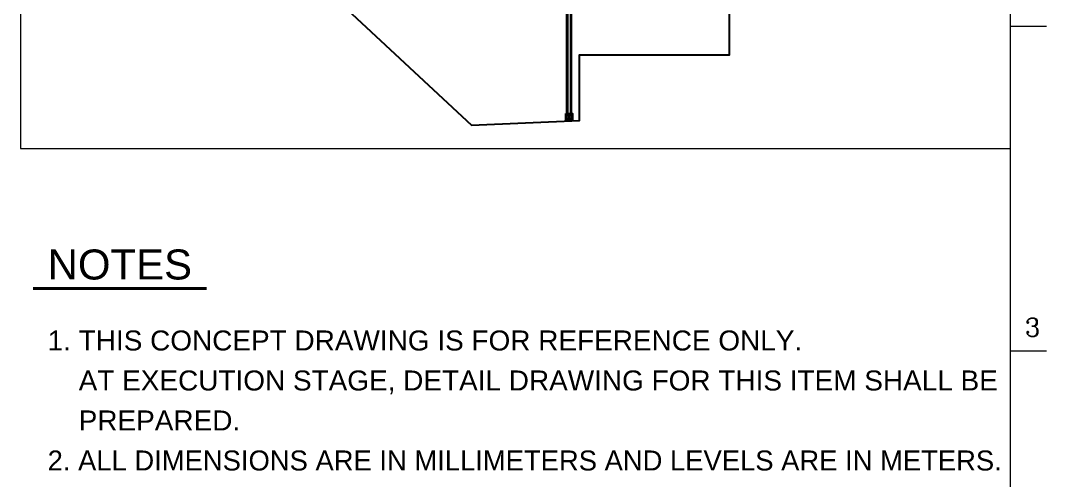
# Model space of a CAD drawing. Header units: millimetres. Extents: x -300 to 383236, y -195106 to -144646.
# Drawn here: x 57671 to 69980, y -158939 to -153420 of the extents above; entities that cross this region are included whole.
import ezdxf
from ezdxf.enums import TextEntityAlignment as Align

# ---------------------------------------------------------------- set-up
doc = ezdxf.new("R2010")
doc.units = ezdxf.units.MM
doc.header["$LTSCALE"] = 60
for name, color, linetype in [('1', 7, 'Continuous'), ('C_BLOCK', 7, 'Continuous'), ('C_TEXT_01', 2, 'Continuous'), ('SITE BOUNDARY-AP', 4, 'xxx'), ('나중에 삭제', 7, 'Continuous')]:
    doc.layers.add(name, color=color, linetype=linetype)
doc.layers.add('DITCH', color=7, linetype='Continuous', lineweight=0)
doc.layers.add('TAN-TIT', color=30, linetype='Continuous', lineweight=0)
doc.styles.add('Arial', font='arial.ttf')
doc.styles.add('COM', font='COMPLEX', dxfattribs={"height": 5})
doc.styles.get("Standard").update_dxf_attribs({"font": 'romans.shx', "width": 0.75, "bigfont": 'whgtxt.shx'})
doc.linetypes.add('xxx', pattern='A,0.25,-0.022286,["xxx",Standard,S=0.1,R=0,X=0,Y=-0.035957],-0.221744', length=0.49403)

# ---------------------------------------------------------------- blocks, each defined once
blk = doc.blocks.new('KEY PLAN_NEW')
at = {"layer": 'DITCH', "color": 253, "lineweight": -3}
for p, q in [((-1773.5, -2947.9), (-1773.5, -2139.9)), ((-1770.5, -2947.9), (-1770.5, -2139.9)), ((-1758.5, -2947.9), (-1758.5, -2139.9)), ((-1755.5, -2947.9), (-1755.5, -2139.9)), ((-1774.5, -2947.9), (-1754.5, -2967.9)), ((-1754.5, -2947.9), (-1774.5, -2967.9))]:
    blk.add_line(p, q, dxfattribs=at)
for points in [[(-1777.5, -2944.9), (-1751.5, -2944.9), (-1751.5, -2970.9), (-1777.5, -2970.9)], [(-1774.5, -2947.9), (-1754.5, -2947.9), (-1754.5, -2967.9), (-1774.5, -2967.9)]]:
    blk.add_lwpolyline(points, close=True, dxfattribs=at)
at = {"layer": 'SITE BOUNDARY-AP', "color": 253, "linetype": 'Continuous', "ltscale": 10000, "flags": 128}
blk.add_lwpolyline([(-3765.8, -608.8), (-3632.6, -1235.3), (-3494, -1554.1), (-2982.6, -2265.8), (-2690.7, -2493), (-2154.6, -2991.2), (-1723, -2972.4), (-1723, -2710.4), (-1123, -2710.4), (-1123, -2344.4)], dxfattribs=at)
at = {"layer": 'TAN-TIT'}
blk.add_lwpolyline([(-3958.6, -3083.9), (0, -3083.9), (0, 0), (-3958.6, 0)], close=True, dxfattribs=at)
blk = doc.blocks.new('BORDER')
at = {"layer": 'TAN-TIT'}
for p, q in [((232823, 3520), (232823, 164680)), ((232823, 138723), (234266, 138723)), ((232823, 125744), (234266, 125744))]:
    blk.add_line(p, q, dxfattribs=at)
at = {"layer": '나중에 삭제', "color": 30, "lineweight": 0}
blk.add_line((232823, 133841), (232823, 164680), dxfattribs=at)
at = {"layer": 'TAN-TIT', "style": 'COM'}
blk.add_text('3', height=721, dxfattribs=at).set_placement((233400, 126321))

msp = doc.modelspace()

# ---------------------------------------------------------------- linework, layer by layer
at = {"layer": 'C_BLOCK', "color": 1, "linetype": 'Continuous', "lineweight": 40}
msp.add_line((57822.2, -156635.5), (59903.2, -156635.5), dxfattribs=at)

# ---------------------------------------------------------------- block references
at = {"xscale": 3, "yscale": 3, "zscale": 3}
msp.add_blockref('KEY PLAN_NEW', (69547, -145702.1), dxfattribs=at)
at = {"layer": '1', "xscale": 0.3, "yscale": 0.3, "zscale": 0.3}
msp.add_blockref('BORDER', (-300, -195106.1), dxfattribs=at)

# ---------------------------------------------------------------- texts
at = {"layer": 'C_BLOCK', "color": 3, "ltscale": 10, "style": 'Arial'}
msp.add_text('NOTES', height=360, dxfattribs=at).set_placement((58862.7, -156635.5), align=Align.BOTTOM_CENTER)
at = {"layer": 'C_TEXT_01', "style": 'Arial'}
for s, p in [('1. THIS CONCEPT DRAWING IS FOR REFERENCE ONLY.', (57996.5, -157259.5)), ('    AT EXECUTION STAGE, DETAIL DRAWING FOR THIS ITEM SHALL BE', (57996.5, -157739.5)), ('    PREPARED.', (57996.5, -158219.5))]:
    msp.add_text(s, height=240, dxfattribs=at).set_placement(p, align=Align.MIDDLE_LEFT)
at = {"layer": 'C_TEXT_01', "style": 'Arial', "width": 0.98}
msp.add_text('2. ALL DIMENSIONS ARE IN MILLIMETERS AND LEVELS ARE IN METERS.', height=240, dxfattribs=at).set_placement((57996.5, -158699.5), align=Align.MIDDLE_LEFT)

doc.saveas('drawing.dxf')
